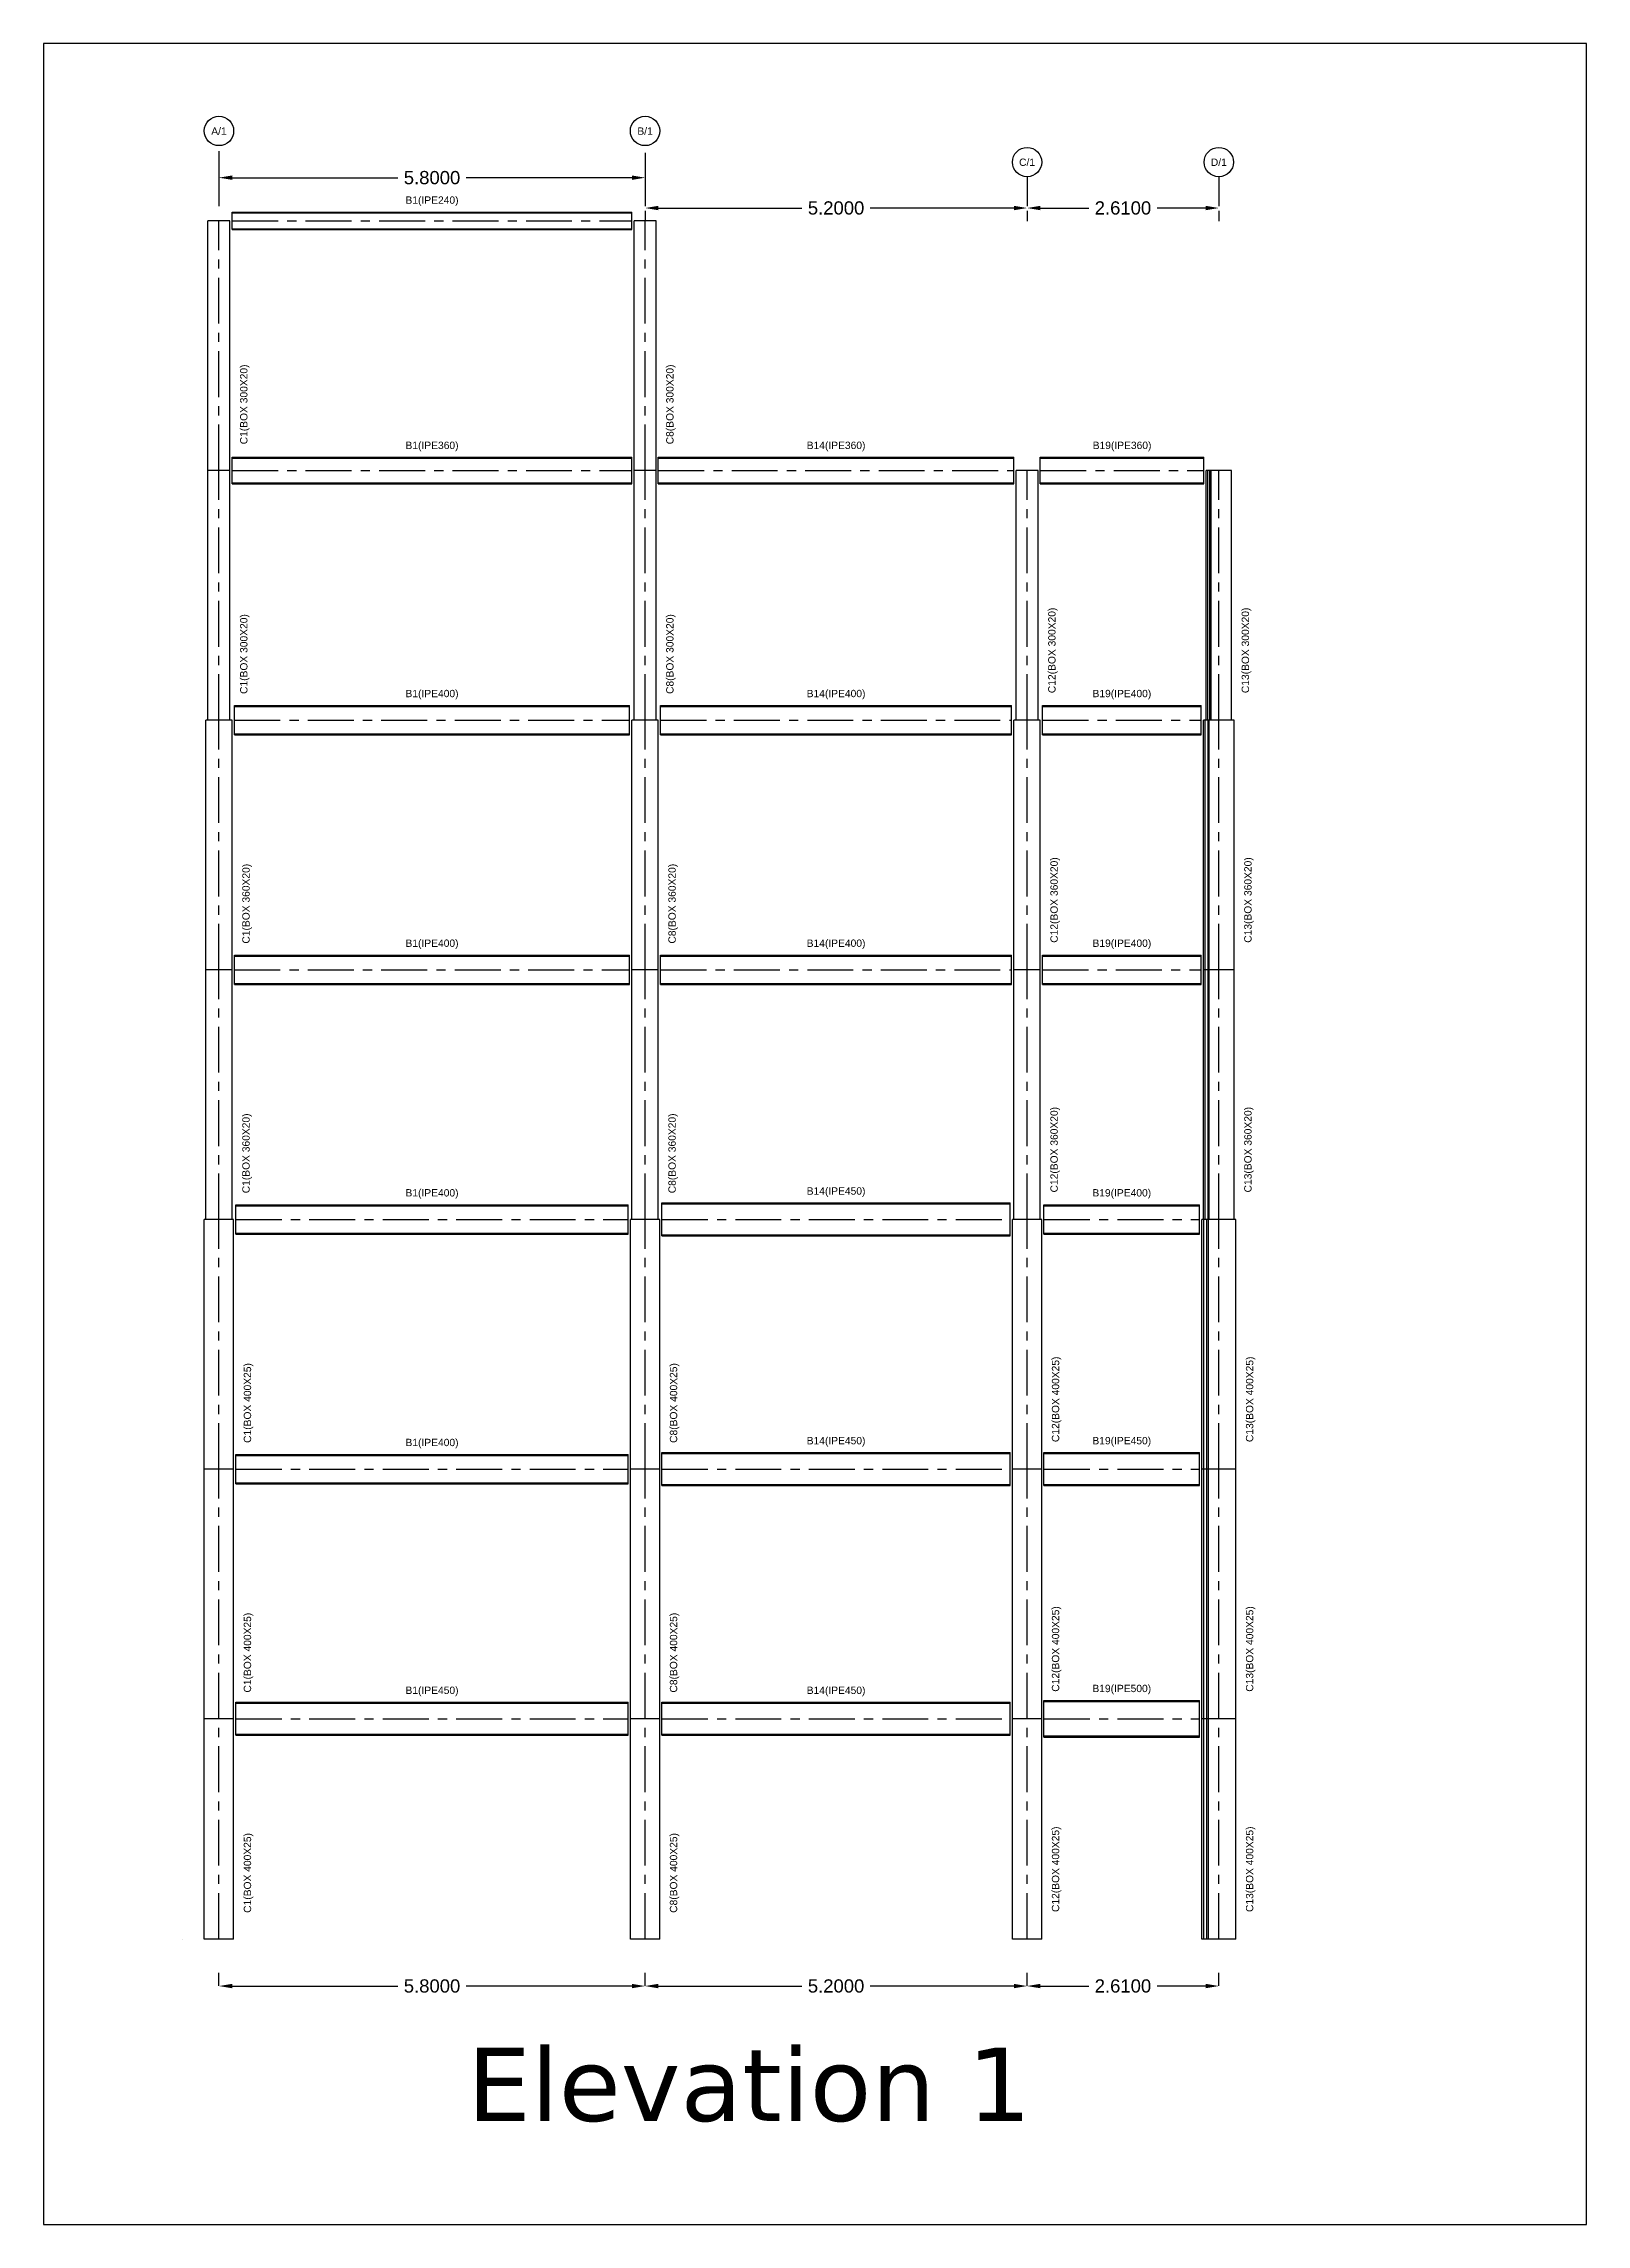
# Model space of a CAD drawing. Header units: metres. Extents: x 158 to 495, y 93 to 262.
# Drawn here: x 158.15 to 179.15, y 232.09 to 261.79 of the extents above; entities that cross this region are included whole.
import ezdxf
from ezdxf.enums import TextEntityAlignment as Align

# ---------------------------------------------------------------- set-up
doc = ezdxf.new("R2010")
doc.units = ezdxf.units.M
doc.header["$MEASUREMENT"] = 0
doc.linetypes.add('CENTER', pattern=[2, 1.25, -0.25, 0.25, -0.25])
doc.styles.get("Standard").update_dxf_attribs({"font": 'arial.ttf'})
doc.dimstyles.get("Standard").update_dxf_attribs({"dimtxt": 0.18, "dimasz": 0.18, "dimexe": 0.18, "dimexo": 0.0625, "dimgap": 0.09, "dimtad": 0, "dimtih": 1, "dimtoh": 1, "dimdec": 4, "dimzin": 0, "dimdsep": 46, "dimtxsty": 'Standard', "dimcen": 0.09, "dimadec": 0, "dimazin": 0, "dimtfac": 1, "dimtdec": 4, "dimtofl": 0, "dimtmove": 0, "dimatfit": 3, "dimfxl": 1, "dimtolj": 1, "dimtzin": 0, "dimarcsym": 0})

# ---------------------------------------------------------------- blocks, each defined once
blk = doc.blocks.new('*D132')
at = {"color": 0, "lineweight": -2, "transparency": 16777216}
for p, q in [((160.532, 235.342), (160.532, 235.519)), ((160.712, 235.339), (162.968, 235.339)), ((166.152, 235.339), (163.895, 235.339)), ((166.332, 235.342), (166.332, 235.519))]:
    blk.add_line(p, q, dxfattribs=at)
at = {"color": 0, "transparency": 16777216}
for points in [[(160.712, 235.369), (160.712, 235.309), (160.532, 235.339)], [(166.152, 235.369), (166.152, 235.309), (166.332, 235.339)]]:
    blk.add_solid(points, dxfattribs=at)
at = {"layer": 'Defpoints', "color": 0, "transparency": 16777216}
for p in [(160.532, 235.279), (166.332, 235.339), (166.332, 235.279)]:
    blk.add_point(p, dxfattribs=at)
at = {"color": 0, "transparency": 16777216, "insert": (163.432, 235.339), "char_height": 0.18, "attachment_point": 5}
blk.add_mtext('\\A1;5.8000', dxfattribs=at)
blk = doc.blocks.new('*D133')
at = {"color": 0, "lineweight": -2, "transparency": 16777216}
for p, q in [((166.332, 235.342), (166.332, 235.519)), ((166.512, 235.339), (168.468, 235.339)), ((171.352, 235.339), (169.395, 235.339)), ((171.532, 235.342), (171.532, 235.519))]:
    blk.add_line(p, q, dxfattribs=at)
at = {"color": 0, "transparency": 16777216}
for points in [[(166.512, 235.369), (166.512, 235.309), (166.332, 235.339)], [(171.352, 235.369), (171.352, 235.309), (171.532, 235.339)]]:
    blk.add_solid(points, dxfattribs=at)
at = {"layer": 'Defpoints', "color": 0, "transparency": 16777216}
for p in [(166.332, 235.279), (171.532, 235.339), (171.532, 235.279)]:
    blk.add_point(p, dxfattribs=at)
at = {"color": 0, "transparency": 16777216, "insert": (168.932, 235.339), "char_height": 0.18, "attachment_point": 5}
blk.add_mtext('\\A1;5.2000', dxfattribs=at)
blk = doc.blocks.new('*D134')
at = {"color": 0, "lineweight": -2, "transparency": 16777216}
for p, q in [((171.532, 235.342), (171.532, 235.519)), ((171.712, 235.339), (172.372, 235.339)), ((173.962, 235.339), (173.302, 235.339)), ((174.142, 235.342), (174.142, 235.519))]:
    blk.add_line(p, q, dxfattribs=at)
at = {"color": 0, "transparency": 16777216}
for points in [[(171.712, 235.369), (171.712, 235.309), (171.532, 235.339)], [(173.962, 235.369), (173.962, 235.309), (174.142, 235.339)]]:
    blk.add_solid(points, dxfattribs=at)
at = {"layer": 'Defpoints', "color": 0, "transparency": 16777216}
for p in [(171.532, 235.279), (174.142, 235.339), (174.142, 235.279)]:
    blk.add_point(p, dxfattribs=at)
at = {"color": 0, "transparency": 16777216, "insert": (172.837, 235.339), "char_height": 0.18, "attachment_point": 5}
blk.add_mtext('\\A1;2.6100', dxfattribs=at)
blk = doc.blocks.new('*D156')
at = {"color": 0, "lineweight": -2, "transparency": 16777216}
for p, q in [((160.532, 260.329), (160.532, 259.787)), ((166.332, 260.305), (166.332, 259.787)), ((160.712, 259.967), (162.968, 259.967)), ((166.152, 259.967), (163.895, 259.967))]:
    blk.add_line(p, q, dxfattribs=at)
at = {"color": 0, "transparency": 16777216}
for points in [[(160.712, 259.997), (160.712, 259.937), (160.532, 259.967)], [(166.152, 259.997), (166.152, 259.937), (166.332, 259.967)]]:
    blk.add_solid(points, dxfattribs=at)
at = {"layer": 'Defpoints', "color": 0, "transparency": 16777216}
for p in [(160.532, 260.391), (166.332, 260.367), (166.332, 259.967)]:
    blk.add_point(p, dxfattribs=at)
at = {"color": 0, "transparency": 16777216, "insert": (163.432, 259.967), "char_height": 0.18, "attachment_point": 5}
blk.add_mtext('\\A1;5.8000', dxfattribs=at)
blk = doc.blocks.new('*D157')
at = {"color": 0, "lineweight": -2, "transparency": 16777216}
for p, q in [((166.332, 259.517), (166.332, 259.374)), ((166.512, 259.554), (168.468, 259.554)), ((171.352, 259.554), (169.395, 259.554)), ((171.532, 259.517), (171.532, 259.374))]:
    blk.add_line(p, q, dxfattribs=at)
at = {"color": 0, "transparency": 16777216}
for points in [[(166.512, 259.584), (166.512, 259.524), (166.332, 259.554)], [(171.352, 259.584), (171.352, 259.524), (171.532, 259.554)]]:
    blk.add_solid(points, dxfattribs=at)
at = {"layer": 'Defpoints', "color": 0, "transparency": 16777216}
for p in [(166.332, 259.579), (171.532, 259.579), (171.532, 259.554)]:
    blk.add_point(p, dxfattribs=at)
at = {"color": 0, "transparency": 16777216, "insert": (168.932, 259.554), "char_height": 0.18, "attachment_point": 5}
blk.add_mtext('\\A1;5.2000', dxfattribs=at)
blk = doc.blocks.new('*D158')
at = {"color": 0, "lineweight": -2, "transparency": 16777216}
for p, q in [((171.532, 259.517), (171.532, 259.374)), ((171.712, 259.554), (172.372, 259.554)), ((173.962, 259.554), (173.302, 259.554)), ((174.142, 259.517), (174.142, 259.374))]:
    blk.add_line(p, q, dxfattribs=at)
at = {"color": 0, "transparency": 16777216}
for points in [[(171.712, 259.584), (171.712, 259.524), (171.532, 259.554)], [(173.962, 259.584), (173.962, 259.524), (174.142, 259.554)]]:
    blk.add_solid(points, dxfattribs=at)
at = {"layer": 'Defpoints', "color": 0, "transparency": 16777216}
for p in [(171.532, 259.579), (174.142, 259.579), (174.142, 259.554)]:
    blk.add_point(p, dxfattribs=at)
at = {"color": 0, "transparency": 16777216, "insert": (172.837, 259.554), "char_height": 0.18, "attachment_point": 5}
blk.add_mtext('\\A1;2.6100', dxfattribs=at)

msp = doc.modelspace()

# ---------------------------------------------------------------- linework, layer by layer
for p, q in [((158.14509, 261.793), (158.14509, 232.093)), ((179.14509, 261.793), (158.14509, 261.793)), ((179.14509, 232.093), (179.14509, 261.793)), ((158.14509, 232.093), (179.14509, 232.093))]:
    msp.add_line(p, q)
at = {"linetype": 'CENTER', "ltscale": 0.5}
for p, q in [((160.5318, 259.97946), (160.5318, 259.57946)), ((166.3318, 259.97946), (166.3318, 259.57946)), ((171.5318, 259.97946), (171.5318, 259.57946)), ((174.1418, 259.97946), (174.1418, 259.57946)), ((160.5318, 255.97946), (160.5318, 259.37946)), ((160.7118, 259.37946), (166.1518, 259.37946)), ((166.3318, 255.97946), (166.3318, 259.37946)), ((160.5318, 252.57946), (160.5318, 255.97946)), ((160.7118, 255.97946), (166.1518, 255.97946)), ((166.3318, 252.57946), (166.3318, 255.97946)), ((166.5118, 255.97946), (171.3518, 255.97946)), ((171.5318, 252.57946), (171.5318, 255.97946)), ((171.7118, 255.97946), (173.93803, 255.97946)), ((174.1418, 252.57946), (174.1418, 255.97946)), ((160.5318, 249.17946), (160.5318, 252.57946)), ((160.7418, 252.57946), (166.1218, 252.57946)), ((166.3318, 249.17946), (166.3318, 252.57946)), ((166.5418, 252.57946), (171.3218, 252.57946)), ((171.5318, 249.17946), (171.5318, 252.57946)), ((171.7418, 252.57946), (173.90328, 252.57946)), ((174.1418, 249.17946), (174.1418, 252.57946)), ((160.5318, 245.77946), (160.5318, 249.17946)), ((160.7418, 249.17946), (166.1218, 249.17946)), ((166.3318, 245.77946), (166.3318, 249.17946)), ((166.5418, 249.17946), (171.3218, 249.17946)), ((171.5318, 245.77946), (171.5318, 249.17946)), ((171.7418, 249.17946), (173.90328, 249.17946)), ((174.1418, 245.77946), (174.1418, 249.17946)), ((160.5318, 242.37946), (160.5318, 245.77946)), ((160.7618, 245.77946), (166.1018, 245.77946)), ((166.3318, 242.37946), (166.3318, 245.77946)), ((166.5618, 245.77946), (171.3018, 245.77946)), ((171.5318, 242.37946), (171.5318, 245.77946)), ((171.7618, 245.77946), (173.88011, 245.77946)), ((174.1418, 242.37946), (174.1418, 245.77946)), ((160.5318, 238.97946), (160.5318, 242.37946)), ((160.7618, 242.37946), (166.1018, 242.37946)), ((166.3318, 238.97946), (166.3318, 242.37946)), ((166.5618, 242.37946), (171.3018, 242.37946)), ((171.5318, 238.97946), (171.5318, 242.37946)), ((171.7618, 242.37946), (173.88011, 242.37946)), ((174.1418, 238.97946), (174.1418, 242.37946)), ((160.5318, 235.97946), (160.5318, 238.97946)), ((160.7618, 238.97946), (166.1018, 238.97946)), ((166.3318, 235.97946), (166.3318, 238.97946)), ((166.5618, 238.97946), (171.3018, 238.97946)), ((171.5318, 235.97946), (171.5318, 238.97946)), ((171.7618, 238.97946), (173.88011, 238.97946)), ((174.1418, 235.97946), (174.1418, 238.97946)), ((160.0318, 235.97946), (160.0318, 235.97946)), ((160.0318, 235.97946), (160.0318, 235.97946))]:
    msp.add_line(p, q, dxfattribs=at)
at = {"linetype": 'Continuous'}
for p, q in [((160.3818, 255.97946), (160.3818, 259.37946)), ((160.3818, 255.97946), (160.3818, 259.37946)), ((160.6818, 259.37946), (160.3818, 259.37946)), ((160.6818, 255.97946), (160.6818, 259.37946)), ((160.7118, 259.49946), (166.1518, 259.49946)), ((160.7118, 259.25946), (160.7118, 259.49946)), ((160.7118, 259.48966), (166.1518, 259.48966)), ((160.7118, 259.48966), (166.1518, 259.48966)), ((166.1518, 259.25946), (166.1518, 259.49946)), ((166.1818, 255.97946), (166.1818, 259.37946)), ((166.1818, 255.97946), (166.1818, 259.37946)), ((166.4818, 259.37946), (166.1818, 259.37946)), ((166.4818, 255.97946), (166.4818, 259.37946)), ((160.7118, 259.26926), (166.1518, 259.26926)), ((160.7118, 259.25946), (166.1518, 259.25946)), ((160.7118, 259.25946), (166.1518, 259.25946)), ((160.7118, 256.15946), (166.1518, 256.15946)), ((160.7118, 255.79946), (160.7118, 256.15946)), ((160.7118, 256.14676), (166.1518, 256.14676)), ((160.7118, 256.14676), (166.1518, 256.14676)), ((166.1518, 255.79946), (166.1518, 256.15946)), ((166.5118, 256.15946), (171.3518, 256.15946)), ((166.5118, 255.79946), (166.5118, 256.15946)), ((166.5118, 256.14676), (171.3518, 256.14676)), ((166.5118, 256.14676), (171.3518, 256.14676)), ((171.3518, 255.79946), (171.3518, 256.15946)), ((171.7118, 256.15946), (173.93803, 256.15946)), ((171.7118, 255.79946), (171.7118, 256.15946)), ((171.7118, 256.14676), (173.93803, 256.14676)), ((171.7118, 256.14676), (173.93803, 256.14676)), ((173.93803, 255.79946), (173.93803, 256.15946)), ((160.3818, 252.57946), (160.3818, 255.97946)), ((160.3818, 252.57946), (160.3818, 255.97946)), ((160.6818, 255.97946), (160.3818, 255.97946)), ((160.6818, 255.97946), (160.3818, 255.97946)), ((160.6818, 252.57946), (160.6818, 255.97946)), ((160.7118, 255.81216), (166.1518, 255.81216)), ((160.7118, 255.79946), (166.1518, 255.79946)), ((160.7118, 255.79946), (166.1518, 255.79946)), ((166.4818, 255.97946), (166.1818, 255.97946)), ((166.1818, 252.57946), (166.1818, 255.97946)), ((166.1818, 252.57946), (166.1818, 255.97946)), ((166.4818, 255.97946), (166.1818, 255.97946)), ((166.4818, 252.57946), (166.4818, 255.97946)), ((166.5118, 255.81216), (171.3518, 255.81216)), ((166.5118, 255.79946), (171.3518, 255.79946)), ((166.5118, 255.79946), (171.3518, 255.79946)), ((171.3818, 252.57946), (171.3818, 255.97946)), ((171.3818, 252.57946), (171.3818, 255.97946)), ((171.6818, 255.97946), (171.3818, 255.97946)), ((171.6818, 252.57946), (171.6818, 255.97946)), ((171.7118, 255.81216), (173.93803, 255.81216)), ((171.7118, 255.79946), (173.93803, 255.79946)), ((171.7118, 255.79946), (173.93803, 255.79946)), ((173.96803, 252.57946), (173.96803, 255.97946)), ((174.31557, 255.97946), (173.96803, 255.97946)), ((173.9912, 252.57946), (173.9912, 255.97946)), ((174.02013, 252.57946), (174.02013, 255.97946)), ((174.03635, 252.57946), (174.03635, 255.97946)), ((174.31557, 252.57946), (174.31557, 255.97946)), ((160.7418, 252.77946), (166.1218, 252.77946)), ((160.7418, 252.37946), (160.7418, 252.77946)), ((160.7418, 252.76596), (166.1218, 252.76596)), ((160.7418, 252.76596), (166.1218, 252.76596)), ((166.1218, 252.37946), (166.1218, 252.77946)), ((166.5418, 252.77946), (171.3218, 252.77946)), ((166.5418, 252.37946), (166.5418, 252.77946)), ((166.5418, 252.76596), (171.3218, 252.76596)), ((166.5418, 252.76596), (171.3218, 252.76596)), ((171.3218, 252.37946), (171.3218, 252.77946)), ((171.7418, 252.77946), (173.90328, 252.77946)), ((171.7418, 252.37946), (171.7418, 252.77946)), ((171.7418, 252.76596), (173.90328, 252.76596)), ((171.7418, 252.76596), (173.90328, 252.76596)), ((173.90328, 252.37946), (173.90328, 252.77946)), ((160.3518, 249.17946), (160.3518, 252.57946)), ((160.3518, 249.17946), (160.3518, 252.57946)), ((160.7118, 252.57946), (160.3518, 252.57946)), ((160.6818, 252.57946), (160.3818, 252.57946)), ((160.7118, 249.17946), (160.7118, 252.57946)), ((166.1518, 249.17946), (166.1518, 252.57946)), ((166.1518, 249.17946), (166.1518, 252.57946)), ((166.5118, 252.57946), (166.1518, 252.57946)), ((166.4818, 252.57946), (166.1818, 252.57946)), ((166.5118, 249.17946), (166.5118, 252.57946)), ((171.3518, 249.17946), (171.3518, 252.57946)), ((171.3518, 249.17946), (171.3518, 252.57946)), ((171.7118, 252.57946), (171.3518, 252.57946)), ((171.6818, 252.57946), (171.3818, 252.57946)), ((171.7118, 249.17946), (171.7118, 252.57946)), ((173.93328, 249.17946), (173.93328, 252.57946)), ((174.35032, 252.57946), (173.93328, 252.57946)), ((173.95645, 249.17946), (173.95645, 252.57946)), ((174.31557, 252.57946), (173.96803, 252.57946)), ((173.99579, 249.17946), (173.99579, 252.57946)), ((174.01202, 249.17946), (174.01202, 252.57946)), ((174.35032, 249.17946), (174.35032, 252.57946)), ((160.7418, 252.39296), (166.1218, 252.39296)), ((160.7418, 252.37946), (166.1218, 252.37946)), ((160.7418, 252.37946), (166.1218, 252.37946)), ((166.5418, 252.39296), (171.3218, 252.39296)), ((166.5418, 252.37946), (171.3218, 252.37946)), ((166.5418, 252.37946), (171.3218, 252.37946)), ((171.7418, 252.39296), (173.90328, 252.39296)), ((171.7418, 252.37946), (173.90328, 252.37946)), ((171.7418, 252.37946), (173.90328, 252.37946)), ((160.7418, 249.37946), (166.1218, 249.37946)), ((160.7418, 248.97946), (160.7418, 249.37946)), ((160.7418, 249.36596), (166.1218, 249.36596)), ((160.7418, 249.36596), (166.1218, 249.36596)), ((166.1218, 248.97946), (166.1218, 249.37946)), ((166.5418, 249.37946), (171.3218, 249.37946)), ((166.5418, 248.97946), (166.5418, 249.37946)), ((166.5418, 249.36596), (171.3218, 249.36596)), ((166.5418, 249.36596), (171.3218, 249.36596)), ((171.3218, 248.97946), (171.3218, 249.37946)), ((171.7418, 249.37946), (173.90328, 249.37946)), ((171.7418, 248.97946), (171.7418, 249.37946)), ((171.7418, 249.36596), (173.90328, 249.36596)), ((171.7418, 249.36596), (173.90328, 249.36596)), ((173.90328, 248.97946), (173.90328, 249.37946)), ((160.3518, 245.77946), (160.3518, 249.17946)), ((160.3518, 245.77946), (160.3518, 249.17946)), ((160.7118, 249.17946), (160.3518, 249.17946)), ((160.7118, 249.17946), (160.3518, 249.17946)), ((160.7118, 245.77946), (160.7118, 249.17946)), ((160.7418, 248.99296), (166.1218, 248.99296)), ((160.7418, 248.97946), (166.1218, 248.97946)), ((160.7418, 248.97946), (166.1218, 248.97946)), ((166.5118, 249.17946), (166.1518, 249.17946)), ((166.1518, 245.77946), (166.1518, 249.17946)), ((166.1518, 245.77946), (166.1518, 249.17946)), ((166.5118, 249.17946), (166.1518, 249.17946)), ((166.5118, 245.77946), (166.5118, 249.17946)), ((166.5418, 248.99296), (171.3218, 248.99296)), ((166.5418, 248.97946), (171.3218, 248.97946)), ((166.5418, 248.97946), (171.3218, 248.97946)), ((171.7118, 249.17946), (171.3518, 249.17946)), ((171.3518, 245.77946), (171.3518, 249.17946)), ((171.3518, 245.77946), (171.3518, 249.17946)), ((171.7118, 249.17946), (171.3518, 249.17946)), ((171.7118, 245.77946), (171.7118, 249.17946)), ((171.7418, 248.99296), (173.90328, 248.99296)), ((171.7418, 248.97946), (173.90328, 248.97946)), ((171.7418, 248.97946), (173.90328, 248.97946)), ((174.35032, 249.17946), (173.93328, 249.17946)), ((173.93328, 245.77946), (173.93328, 249.17946)), ((174.35032, 249.17946), (173.93328, 249.17946)), ((173.95645, 245.77946), (173.95645, 249.17946)), ((173.99579, 245.77946), (173.99579, 249.17946)), ((174.01202, 245.77946), (174.01202, 249.17946)), ((174.35032, 245.77946), (174.35032, 249.17946)), ((160.7618, 245.97946), (166.1018, 245.97946)), ((160.7618, 245.57946), (160.7618, 245.97946)), ((160.7618, 245.96596), (166.1018, 245.96596)), ((160.7618, 245.96596), (166.1018, 245.96596)), ((166.1018, 245.57946), (166.1018, 245.97946)), ((166.5618, 246.00446), (171.3018, 246.00446)), ((166.5618, 245.55446), (166.5618, 246.00446)), ((166.5618, 245.98986), (171.3018, 245.98986)), ((166.5618, 245.98986), (171.3018, 245.98986)), ((171.3018, 245.55446), (171.3018, 246.00446)), ((171.7618, 245.97946), (173.88011, 245.97946)), ((171.7618, 245.57946), (171.7618, 245.97946)), ((171.7618, 245.96596), (173.88011, 245.96596)), ((171.7618, 245.96596), (173.88011, 245.96596)), ((173.88011, 245.57946), (173.88011, 245.97946)), ((160.3318, 242.37946), (160.3318, 245.77946)), ((160.3318, 242.37946), (160.3318, 245.77946)), ((160.7318, 245.77946), (160.3318, 245.77946)), ((160.7118, 245.77946), (160.3518, 245.77946)), ((160.7318, 242.37946), (160.7318, 245.77946)), ((166.1318, 242.37946), (166.1318, 245.77946)), ((166.1318, 242.37946), (166.1318, 245.77946)), ((166.5318, 245.77946), (166.1318, 245.77946)), ((166.5118, 245.77946), (166.1518, 245.77946)), ((166.5318, 242.37946), (166.5318, 245.77946)), ((171.3318, 242.37946), (171.3318, 245.77946)), ((171.3318, 242.37946), (171.3318, 245.77946)), ((171.7318, 245.77946), (171.3318, 245.77946)), ((171.7118, 245.77946), (171.3518, 245.77946)), ((171.7318, 242.37946), (171.7318, 245.77946)), ((173.91011, 242.37946), (173.91011, 245.77946)), ((174.37349, 245.77946), (173.91011, 245.77946)), ((174.35032, 245.77946), (173.93328, 245.77946)), ((173.93907, 242.37946), (173.93907, 245.77946)), ((173.97957, 242.37946), (173.97957, 245.77946)), ((173.99985, 242.37946), (173.99985, 245.77946)), ((174.37349, 242.37946), (174.37349, 245.77946)), ((160.7618, 245.59296), (166.1018, 245.59296)), ((160.7618, 245.57946), (166.1018, 245.57946)), ((160.7618, 245.57946), (166.1018, 245.57946)), ((166.5618, 245.56906), (171.3018, 245.56906)), ((166.5618, 245.55446), (171.3018, 245.55446)), ((166.5618, 245.55446), (171.3018, 245.55446)), ((171.7618, 245.59296), (173.88011, 245.59296)), ((171.7618, 245.57946), (173.88011, 245.57946)), ((171.7618, 245.57946), (173.88011, 245.57946)), ((160.3318, 238.97946), (160.3318, 242.37946)), ((160.3318, 238.97946), (160.3318, 242.37946)), ((160.7318, 242.37946), (160.3318, 242.37946)), ((160.7318, 242.37946), (160.3318, 242.37946)), ((160.7318, 238.97946), (160.7318, 242.37946)), ((160.7618, 242.57946), (166.1018, 242.57946)), ((160.7618, 242.17946), (160.7618, 242.57946)), ((160.7618, 242.56596), (166.1018, 242.56596)), ((160.7618, 242.56596), (166.1018, 242.56596)), ((166.1018, 242.17946), (166.1018, 242.57946)), ((166.5318, 242.37946), (166.1318, 242.37946)), ((166.1318, 238.97946), (166.1318, 242.37946)), ((166.1318, 238.97946), (166.1318, 242.37946)), ((166.5318, 242.37946), (166.1318, 242.37946)), ((166.5318, 238.97946), (166.5318, 242.37946)), ((166.5618, 242.60446), (171.3018, 242.60446)), ((166.5618, 242.15446), (166.5618, 242.60446)), ((166.5618, 242.58986), (171.3018, 242.58986)), ((166.5618, 242.58986), (171.3018, 242.58986)), ((171.3018, 242.15446), (171.3018, 242.60446)), ((171.7318, 242.37946), (171.3318, 242.37946)), ((171.3318, 238.97946), (171.3318, 242.37946)), ((171.3318, 238.97946), (171.3318, 242.37946)), ((171.7318, 242.37946), (171.3318, 242.37946)), ((171.7318, 238.97946), (171.7318, 242.37946)), ((171.7618, 242.60446), (173.88011, 242.60446)), ((171.7618, 242.15446), (171.7618, 242.60446)), ((171.7618, 242.58986), (173.88011, 242.58986)), ((171.7618, 242.58986), (173.88011, 242.58986)), ((173.88011, 242.15446), (173.88011, 242.60446)), ((174.37349, 242.37946), (173.91011, 242.37946)), ((173.91011, 238.97946), (173.91011, 242.37946)), ((174.37349, 242.37946), (173.91011, 242.37946)), ((173.93907, 238.97946), (173.93907, 242.37946)), ((173.97957, 238.97946), (173.97957, 242.37946)), ((173.99985, 238.97946), (173.99985, 242.37946)), ((174.37349, 238.97946), (174.37349, 242.37946)), ((160.7618, 242.19296), (166.1018, 242.19296)), ((160.7618, 242.17946), (166.1018, 242.17946)), ((160.7618, 242.17946), (166.1018, 242.17946)), ((166.5618, 242.16906), (171.3018, 242.16906)), ((166.5618, 242.15446), (171.3018, 242.15446)), ((166.5618, 242.15446), (171.3018, 242.15446)), ((171.7618, 242.16906), (173.88011, 242.16906)), ((171.7618, 242.15446), (173.88011, 242.15446)), ((171.7618, 242.15446), (173.88011, 242.15446)), ((160.7618, 239.20446), (166.1018, 239.20446)), ((160.7618, 238.75446), (160.7618, 239.20446)), ((160.7618, 239.18986), (166.1018, 239.18986)), ((160.7618, 239.18986), (166.1018, 239.18986)), ((166.1018, 238.75446), (166.1018, 239.20446)), ((166.5618, 239.20446), (171.3018, 239.20446)), ((166.5618, 238.75446), (166.5618, 239.20446)), ((166.5618, 239.18986), (171.3018, 239.18986)), ((166.5618, 239.18986), (171.3018, 239.18986)), ((171.3018, 238.75446), (171.3018, 239.20446)), ((171.7618, 239.22946), (173.88011, 239.22946)), ((171.7618, 238.72946), (171.7618, 239.22946)), ((171.7618, 239.21346), (173.88011, 239.21346)), ((171.7618, 239.21346), (173.88011, 239.21346)), ((173.88011, 238.72946), (173.88011, 239.22946)), ((160.3318, 235.97946), (160.3318, 238.97946)), ((160.3318, 235.97946), (160.3318, 238.97946)), ((160.7318, 238.97946), (160.3318, 238.97946)), ((160.7318, 238.97946), (160.3318, 238.97946)), ((160.7318, 235.97946), (160.7318, 238.97946)), ((166.1318, 235.97946), (166.1318, 238.97946)), ((166.1318, 235.97946), (166.1318, 238.97946)), ((166.5318, 238.97946), (166.1318, 238.97946)), ((166.5318, 238.97946), (166.1318, 238.97946)), ((166.5318, 235.97946), (166.5318, 238.97946)), ((171.3318, 235.97946), (171.3318, 238.97946)), ((171.3318, 235.97946), (171.3318, 238.97946)), ((171.7318, 238.97946), (171.3318, 238.97946)), ((171.7318, 238.97946), (171.3318, 238.97946)), ((171.7318, 235.97946), (171.7318, 238.97946)), ((173.91011, 235.97946), (173.91011, 238.97946)), ((174.37349, 238.97946), (173.91011, 238.97946)), ((174.37349, 238.97946), (173.91011, 238.97946)), ((173.93907, 235.97946), (173.93907, 238.97946)), ((173.97957, 235.97946), (173.97957, 238.97946)), ((173.99985, 235.97946), (173.99985, 238.97946)), ((174.37349, 235.97946), (174.37349, 238.97946)), ((160.7618, 238.76906), (166.1018, 238.76906)), ((160.7618, 238.75446), (166.1018, 238.75446)), ((160.7618, 238.75446), (166.1018, 238.75446)), ((166.5618, 238.76906), (171.3018, 238.76906)), ((166.5618, 238.75446), (171.3018, 238.75446)), ((166.5618, 238.75446), (171.3018, 238.75446)), ((171.7618, 238.74546), (173.88011, 238.74546)), ((171.7618, 238.72946), (173.88011, 238.72946)), ((171.7618, 238.72946), (173.88011, 238.72946)), ((160.7318, 235.97946), (160.3318, 235.97946)), ((166.5318, 235.97946), (166.1318, 235.97946)), ((171.7318, 235.97946), (171.3318, 235.97946)), ((174.37349, 235.97946), (173.91011, 235.97946))]:
    msp.add_line(p, q, dxfattribs=at)
for centre in [(160.5318, 260.6035), (166.3318, 260.6035), (171.5318, 260.17946), (174.1418, 260.17946)]:
    msp.add_circle(centre, 0.2, dxfattribs=at)

# ---------------------------------------------------------------- texts
for s, p in [('A/1', (160.5318, 260.6035)), ('B/1', (166.3318, 260.6035)), ('C/1', (171.5318, 260.17946)), ('D/1', (174.1418, 260.17946)), ('B1(IPE240)', (163.4318, 259.64946)), ('B1(IPE360)', (163.4318, 256.30946)), ('B14(IPE360)', (168.9318, 256.30946)), ('B19(IPE360)', (172.82492, 256.30946)), ('B1(IPE400)', (163.4318, 252.92946)), ('B14(IPE400)', (168.9318, 252.92946)), ('B19(IPE400)', (172.82254, 252.92946)), ('B1(IPE400)', (163.4318, 249.52946)), ('B14(IPE400)', (168.9318, 249.52946)), ('B19(IPE400)', (172.82254, 249.52946)), ('B14(IPE450)', (168.9318, 246.15446)), ('B1(IPE400)', (163.4318, 246.12946)), ('B19(IPE400)', (172.82096, 246.12946)), ('B1(IPE400)', (163.4318, 242.72946)), ('B14(IPE450)', (168.9318, 242.75446)), ('B19(IPE450)', (172.82096, 242.75446)), ('B1(IPE450)', (163.4318, 239.35446)), ('B14(IPE450)', (168.9318, 239.35446)), ('B19(IPE500)', (172.82096, 239.37946))]:
    msp.add_text(s, height=0.1).set_placement(p, align=Align.MIDDLE)
for s, p in [('C1(BOX 300X20)', (160.8818, 256.87946)), ('C8(BOX 300X20)', (166.6818, 256.87946)), ('C1(BOX 300X20)', (160.8818, 253.47946)), ('C8(BOX 300X20)', (166.6818, 253.47946)), ('C12(BOX 300X20)', (171.8818, 253.52946)), ('C13(BOX 300X20)', (174.51557, 253.52946)), ('C12(BOX 360X20)', (171.9118, 250.12946)), ('C13(BOX 360X20)', (174.55032, 250.12946)), ('C1(BOX 360X20)', (160.9118, 250.07946)), ('C8(BOX 360X20)', (166.7118, 250.07946)), ('C1(BOX 360X20)', (160.9118, 246.67946)), ('C8(BOX 360X20)', (166.7118, 246.67946)), ('C12(BOX 360X20)', (171.9118, 246.72946)), ('C13(BOX 360X20)', (174.55032, 246.72946)), ('C12(BOX 400X25)', (171.9318, 243.32946)), ('C13(BOX 400X25)', (174.57349, 243.32946)), ('C1(BOX 400X25)', (160.9318, 243.27946)), ('C8(BOX 400X25)', (166.7318, 243.27946)), ('C1(BOX 400X25)', (160.9318, 239.87946)), ('C8(BOX 400X25)', (166.7318, 239.87946)), ('C12(BOX 400X25)', (171.9318, 239.92946)), ('C13(BOX 400X25)', (174.57349, 239.92946)), ('C1(BOX 400X25)', (160.9318, 236.87946)), ('C8(BOX 400X25)', (166.7318, 236.87946)), ('C12(BOX 400X25)', (171.9318, 236.92946)), ('C13(BOX 400X25)', (174.57349, 236.92946))]:
    msp.add_text(s, height=0.1, rotation=90).set_placement(p, align=Align.MIDDLE)
at = {"insert": (163.91027, 234.50148), "char_height": 1, "attachment_point": 1}
msp.add_mtext_dynamic_manual_height_columns('{\\fVerdana|b0|i0|c0|p34;Elevation 1}', width=10.4806446, gutter_width=1, heights=[2.9758], dxfattribs=at)

# ---------------------------------------------------------------- dimensions: what is measured, and where the dimension line sits
dim = msp.add_linear_dim(base=(166.3318, 259.96698), p1=(160.5318, 260.39103), p2=(166.3318, 260.36747), dimstyle='Standard')
dim.commit()
dim.dimension.update_dxf_attribs({"geometry": '*D156', "text_midpoint": (163.4318, 259.96698), "dimtype": 160})
for base, p1, p2, picture, middle in [((171.5318, 259.5541), (166.3318, 259.57946), (171.5318, 259.57946), '*D157', (168.9318, 259.5541)), ((166.3318, 235.33946), (160.5318, 235.27946), (166.3318, 235.27946), '*D132', (163.4318, 235.33946)), ((171.5318, 235.33946), (166.3318, 235.27946), (171.5318, 235.27946), '*D133', (168.9318, 235.33946)), ((174.1418, 235.33946), (171.5318, 235.27946), (174.1418, 235.27946), '*D134', (172.8368, 235.33946))]:
    dim = msp.add_linear_dim(base=base, p1=p1, p2=p2, dimstyle='Standard')
    dim.commit()
    dim.dimension.update_dxf_attribs({"geometry": picture, "text_midpoint": middle})
dim = msp.add_linear_dim(base=(174.1418, 259.5541), p1=(171.5318, 259.57946), p2=(174.1418, 259.57946), dimstyle='Standard', override={"dimtmove": 1})
dim.commit()
dim.dimension.update_dxf_attribs({"geometry": '*D158', "text_midpoint": (172.8368, 259.5541)})

doc.saveas('drawing.dxf')
